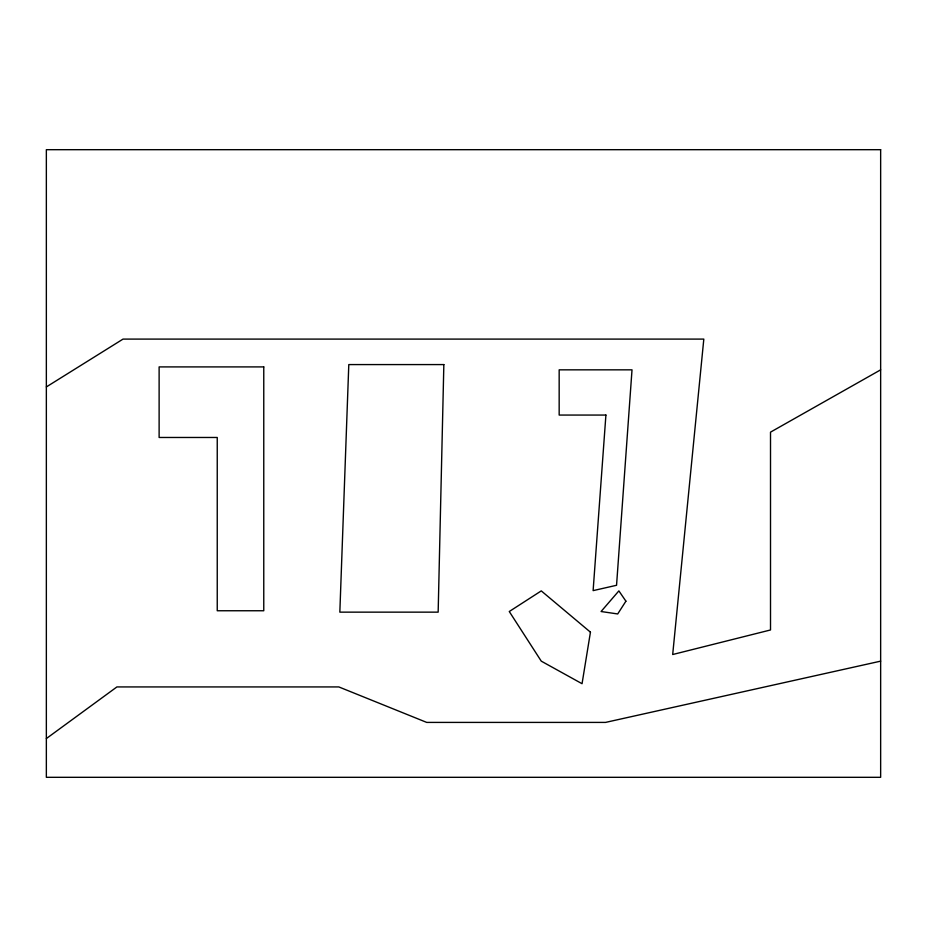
<?xml version="1.0" encoding="UTF-8"?>
<svg xmlns="http://www.w3.org/2000/svg" width="927" height="927" viewBox="0 0 927 927"><rect width="100%" height="100%" fill="white"/><g stroke="black" fill="none" stroke-linecap="round" stroke-linejoin="round"><path stroke-width="1.39" d="M46.35 738.564L116.918 686.93L338.83 686.93L426.721 722.411L605.516 722.411L880.65 661.148M46.35 386.93L123.036 339.097L703.813 339.097L672.689 654.52L770.511 629.966L770.511 432.144L880.65 369.838M443.848 364.578L438.158 612.144L339.838 612.144L348.795 364.578L443.848 364.578M605.91 415.064L593.118 590.626L616.548 585.285L632.017 369.838L559.166 369.838L559.166 415.064L605.91 415.064M590.441 632.168L582.052 683.709L541.264 661.148L509.271 611.519L541.264 590.893L590.441 632.168M625.91 601.183L617.706 613.952L601.067 611.519L618.877 590.893L625.91 601.183M880.65 149.687L46.35 149.687L46.35 777.313L880.65 777.313L880.65 149.687M263.766 366.907L159.12 366.907L159.12 437.474L217.242 437.474L217.242 610.754L263.766 610.754L263.766 366.907"/></g></svg>
